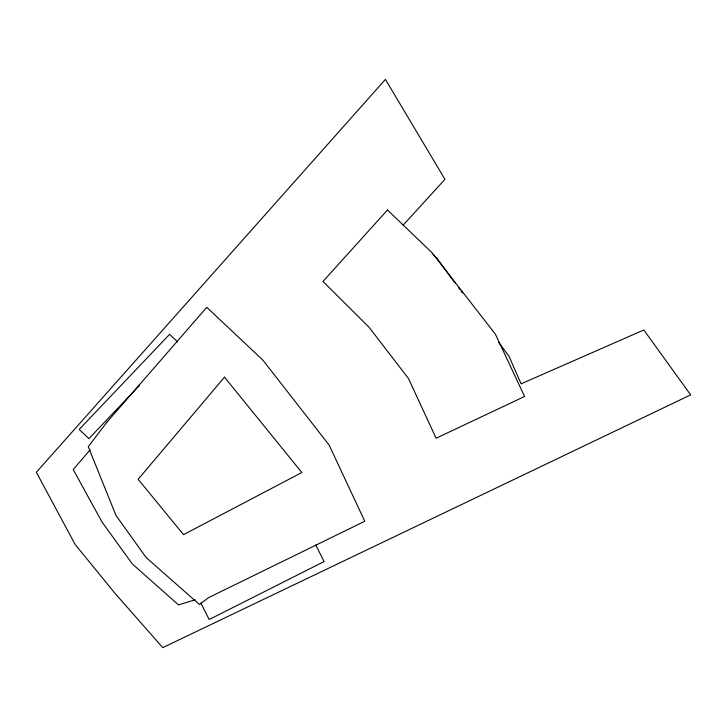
<?xml version="1.0" encoding="UTF-8"?>
<svg xmlns="http://www.w3.org/2000/svg" width="727" height="727" viewBox="0 0 727 727"><rect width="100%" height="100%" fill="white"/><g stroke="black" fill="none" stroke-linecap="round" stroke-linejoin="round"><path stroke-width="1.09" d="M90.148 449.804L73.218 469.56L102.025 522.031L132.359 563.961L178.497 604.909L195.2 599.766M403.067 225.234L444.951 179.342L385.419 79.37L36.35 472.268L75.163 544.496L114.684 592.95L162.748 647.63L690.65 394.879L643.831 329.967L521.095 383.847L509.136 356.548L498.458 342.017M139.566 385.365L88.93 438.645L79.225 429.421L169.582 334.329L177.679 342.026M432.992 254.559L436.391 257.549L455.075 282.976M458.41 287.519L459.746 289.337M461.082 291.154L462.417 292.972M315.736 544.977L324.106 561.544L209.167 619.54L200.806 602.965M107.023 422.078L88.249 446.687L115.975 515.398L146.1 557.491L199.452 604.51L208.495 597.676L364.772 521.25L329.158 445.097L262.892 360.147L206.777 307.312L107.023 422.078M224.498 377.159L138.148 479.284L183.531 534.663L301.841 472.523L224.498 377.159M387.491 210.012L322.979 281.449L368.889 327.05L408.483 378.549L436.118 438.217L524.594 396.479L495.378 334.175L431.947 252.632L387.491 210.012"/></g></svg>
